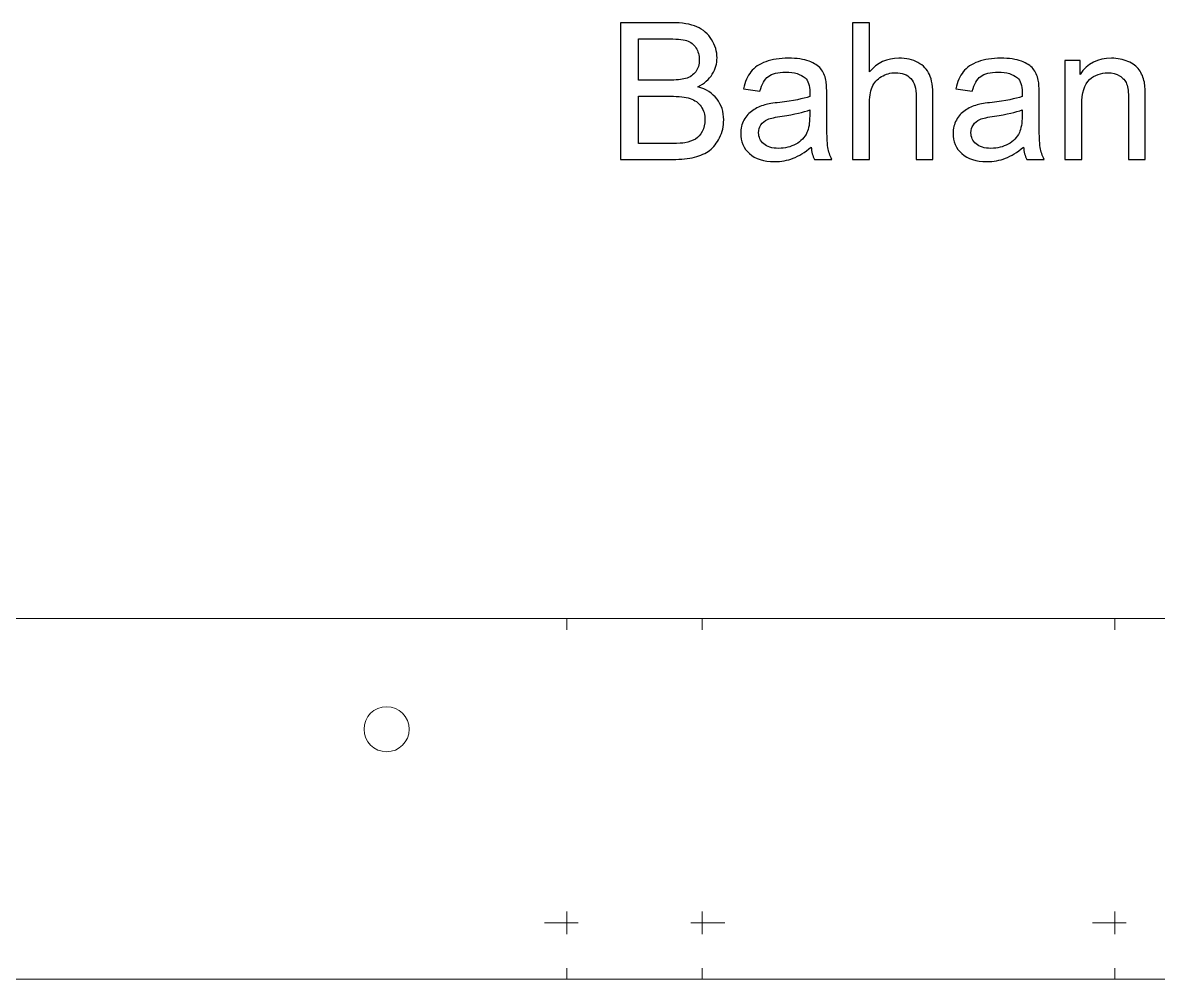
# Model space of a CAD drawing. Header units: millimetres. Extents: x -105 to 105, y -21 to 47.
# Drawn here: x -54.4 to -4.1, y 4.6 to 47.1 of the extents above; entities that cross this region are included whole.
import ezdxf

# ---------------------------------------------------------------- set-up
doc = ezdxf.new("R2010")
doc.units = ezdxf.units.MM
doc.header["$MEASUREMENT"] = 0
doc.layers.add('Layer 1', color=7, linetype='Continuous')

msp = doc.modelspace()

# ---------------------------------------------------------------- linework, layer by layer
at = {"layer": 'Layer 1', "color": 250}
for points, knots in [([(-27.9298, 41.002), (-27.9298, 41.002), (-27.9298, 47.0642), (-27.9298, 47.0642), (-27.9298, 47.0642), (-27.9298, 47.0642), (-25.6551, 47.0642), (-25.6551, 47.0642), (-25.6551, 47.0642), (-25.1923, 47.0642), (-24.8211, 47.0035), (-24.5403, 46.8807), (-24.5403, 46.8807), (-24.2609, 46.7579), (-24.0422, 46.5689), (-23.8842, 46.3134), (-23.8842, 46.3134), (-23.7247, 46.0594), (-23.6457, 45.7927), (-23.6457, 45.5133), (-23.6457, 45.5133), (-23.6457, 45.2551), (-23.7162, 45.011), (-23.8559, 44.7824), (-23.8559, 44.7824), (-23.9956, 44.5538), (-24.2073, 44.3689), (-24.4909, 44.2278), (-24.4909, 44.2278), (-24.124, 44.1206), (-23.8418, 43.9371), (-23.6457, 43.6775), (-23.6457, 43.6775), (-23.4481, 43.4192), (-23.3493, 43.113), (-23.3493, 42.7603), (-23.3493, 42.7603), (-23.3493, 42.4752), (-23.41, 42.2113), (-23.53, 41.9672), (-23.53, 41.9672), (-23.6499, 41.7231), (-23.7981, 41.5354), (-23.9745, 41.4028), (-23.9745, 41.4028), (-24.1509, 41.2715), (-24.3724, 41.1713), (-24.6377, 41.1036), (-24.6377, 41.1036), (-24.9044, 41.0359), (-25.2304, 41.002), (-25.617, 41.002), (-25.617, 41.002), (-25.617, 41.002), (-27.9298, 41.002), (-27.9298, 41.002)], [0, 0, 0, 0, 0.0666667, 0.0666667, 0.0666667, 0.0666667, 0.1333333, 0.1333333, 0.1333333, 0.1333333, 0.2, 0.2, 0.2, 0.2, 0.2666667, 0.2666667, 0.2666667, 0.2666667, 0.3333333, 0.3333333, 0.3333333, 0.3333333, 0.4, 0.4, 0.4, 0.4, 0.4666667, 0.4666667, 0.4666667, 0.4666667, 0.5333333, 0.5333333, 0.5333333, 0.5333333, 0.6, 0.6, 0.6, 0.6, 0.6666667, 0.6666667, 0.6666667, 0.6666667, 0.7333333, 0.7333333, 0.7333333, 0.7333333, 0.8, 0.8, 0.8, 0.8, 0.8666667, 0.8666667, 0.8666667, 0.8666667, 1, 1, 1, 1]), ([(-17.6329, 41.002), (-17.6329, 41.002), (-17.6329, 47.0642), (-17.6329, 47.0642), (-17.6329, 47.0642), (-17.6329, 47.0642), (-16.8878, 47.0642), (-16.8878, 47.0642), (-16.8878, 47.0642), (-16.8878, 47.0642), (-16.8878, 44.8826), (-16.8878, 44.8826), (-16.8878, 44.8826), (-16.5421, 45.2876), (-16.1061, 45.4894), (-15.5783, 45.4894), (-15.5783, 45.4894), (-15.2552, 45.4894), (-14.9744, 45.4259), (-14.7345, 45.2974), (-14.7345, 45.2974), (-14.496, 45.169), (-14.3252, 44.9926), (-14.2222, 44.7669), (-14.2222, 44.7669), (-14.1192, 44.5411), (-14.0684, 44.2123), (-14.0684, 43.7833), (-14.0684, 43.7833), (-14.0684, 43.7833), (-14.0684, 41.002), (-14.0684, 41.002), (-14.0684, 41.002), (-14.0684, 41.002), (-14.8135, 41.002), (-14.8135, 41.002), (-14.8135, 41.002), (-14.8135, 41.002), (-14.8135, 43.7805), (-14.8135, 43.7805), (-14.8135, 43.7805), (-14.8135, 44.1516), (-14.8939, 44.4225), (-15.0534, 44.5919), (-15.0534, 44.5919), (-15.2142, 44.7612), (-15.44, 44.8459), (-15.7335, 44.8459), (-15.7335, 44.8459), (-15.9523, 44.8459), (-16.1583, 44.7894), (-16.3516, 44.6751), (-16.3516, 44.6751), (-16.5449, 44.5608), (-16.6818, 44.4056), (-16.7651, 44.2095), (-16.7651, 44.2095), (-16.8469, 44.0147), (-16.8878, 43.7452), (-16.8878, 43.4009), (-16.8878, 43.4009), (-16.8878, 43.4009), (-16.8878, 41.002), (-16.8878, 41.002), (-16.8878, 41.002), (-16.8878, 41.002), (-17.6329, 41.002), (-17.6329, 41.002)], [0, 0, 0, 0, 0.0555556, 0.0555556, 0.0555556, 0.0555556, 0.1111111, 0.1111111, 0.1111111, 0.1111111, 0.1666667, 0.1666667, 0.1666667, 0.1666667, 0.2222222, 0.2222222, 0.2222222, 0.2222222, 0.2777778, 0.2777778, 0.2777778, 0.2777778, 0.3333333, 0.3333333, 0.3333333, 0.3333333, 0.3888889, 0.3888889, 0.3888889, 0.3888889, 0.4444444, 0.4444444, 0.4444444, 0.4444444, 0.5, 0.5, 0.5, 0.5, 0.5555556, 0.5555556, 0.5555556, 0.5555556, 0.6111111, 0.6111111, 0.6111111, 0.6111111, 0.6666667, 0.6666667, 0.6666667, 0.6666667, 0.7222222, 0.7222222, 0.7222222, 0.7222222, 0.7777778, 0.7777778, 0.7777778, 0.7777778, 0.8333333, 0.8333333, 0.8333333, 0.8333333, 0.8888889, 0.8888889, 0.8888889, 0.8888889, 1, 1, 1, 1]), ([(-27.1255, 44.5157), (-27.1255, 44.5157), (-25.8146, 44.5157), (-25.8146, 44.5157), (-25.8146, 44.5157), (-25.459, 44.5157), (-25.2036, 44.5397), (-25.0497, 44.5862), (-25.0497, 44.5862), (-24.8451, 44.6469), (-24.6913, 44.7485), (-24.5883, 44.8896), (-24.5883, 44.8896), (-24.4853, 45.0307), (-24.4331, 45.2071), (-24.4331, 45.4202), (-24.4331, 45.4202), (-24.4331, 45.622), (-24.4811, 45.7998), (-24.5784, 45.9522), (-24.5784, 45.9522), (-24.6744, 46.106), (-24.8127, 46.2118), (-24.9919, 46.2683), (-24.9919, 46.2683), (-25.1711, 46.3247), (-25.4787, 46.353), (-25.9133, 46.353), (-25.9133, 46.353), (-25.9133, 46.353), (-27.1255, 46.353), (-27.1255, 46.353), (-27.1255, 46.353), (-27.1255, 46.353), (-27.1255, 44.5157), (-27.1255, 44.5157)], [0, 0, 0, 0, 0.1, 0.1, 0.1, 0.1, 0.2, 0.2, 0.2, 0.2, 0.3, 0.3, 0.3, 0.3, 0.4, 0.4, 0.4, 0.4, 0.5, 0.5, 0.5, 0.5, 0.6, 0.6, 0.6, 0.6, 0.7, 0.7, 0.7, 0.7, 0.8, 0.8, 0.8, 0.8, 1, 1, 1, 1]), ([(-19.4716, 41.5523), (-19.7482, 41.3167), (-20.0149, 41.1516), (-20.2703, 41.0542), (-20.2703, 41.0542), (-20.5257, 40.9568), (-20.7994, 40.9089), (-21.093, 40.9089), (-21.093, 40.9089), (-21.5756, 40.9089), (-21.9467, 41.026), (-22.2063, 41.2616), (-22.2063, 41.2616), (-22.466, 41.4959), (-22.5958, 41.7965), (-22.5958, 42.1619), (-22.5958, 42.1619), (-22.5958, 42.3764), (-22.5464, 42.5726), (-22.449, 42.7504), (-22.449, 42.7504), (-22.3503, 42.9282), (-22.2219, 43.0693), (-22.0638, 43.1765), (-22.0638, 43.1765), (-21.9044, 43.2838), (-21.7266, 43.3656), (-21.5276, 43.4207), (-21.5276, 43.4207), (-21.3808, 43.4588), (-21.1593, 43.4954), (-20.8644, 43.5321), (-20.8644, 43.5321), (-20.2632, 43.6027), (-19.8187, 43.6888), (-19.5351, 43.7875), (-19.5351, 43.7875), (-19.5323, 43.8891), (-19.5309, 43.9541), (-19.5309, 43.9809), (-19.5309, 43.9809), (-19.5309, 44.2828), (-19.6014, 44.4959), (-19.7425, 44.6201), (-19.7425, 44.6201), (-19.933, 44.788), (-20.2167, 44.8713), (-20.592, 44.8713), (-20.592, 44.8713), (-20.9434, 44.8713), (-21.203, 44.8092), (-21.3695, 44.6864), (-21.3695, 44.6864), (-21.5375, 44.5637), (-21.6602, 44.3463), (-21.7407, 44.0331), (-21.7407, 44.0331), (-21.7407, 44.0331), (-22.4688, 44.1347), (-22.4688, 44.1347), (-22.4688, 44.1347), (-22.4025, 44.4465), (-22.2938, 44.6991), (-22.1414, 44.891), (-22.1414, 44.891), (-21.989, 45.0829), (-21.7689, 45.2297), (-21.481, 45.3341), (-21.481, 45.3341), (-21.1946, 45.4371), (-20.8601, 45.4894), (-20.4819, 45.4894), (-20.4819, 45.4894), (-20.1066, 45.4894), (-19.8004, 45.4456), (-19.5647, 45.3567), (-19.5647, 45.3567), (-19.3305, 45.2678), (-19.1569, 45.1577), (-19.0468, 45.0237), (-19.0468, 45.0237), (-18.9368, 44.8896), (-18.8592, 44.7203), (-18.814, 44.5157), (-18.814, 44.5157), (-18.79, 44.3887), (-18.7773, 44.1601), (-18.7773, 43.8313), (-18.7773, 43.8313), (-18.7773, 43.8313), (-18.7773, 42.8435), (-18.7773, 42.8435), (-18.7773, 42.8435), (-18.7773, 42.1535), (-18.7618, 41.7174), (-18.7308, 41.5326), (-18.7308, 41.5326), (-18.7011, 41.3477), (-18.639, 41.1713), (-18.5487, 41.002), (-18.5487, 41.002), (-18.5487, 41.002), (-19.3277, 41.002), (-19.3277, 41.002), (-19.3277, 41.002), (-19.4024, 41.1586), (-19.4504, 41.3421), (-19.4716, 41.5523)], [0, 0, 0, 0, 0.0357143, 0.0357143, 0.0357143, 0.0357143, 0.0714286, 0.0714286, 0.0714286, 0.0714286, 0.1071429, 0.1071429, 0.1071429, 0.1071429, 0.1428571, 0.1428571, 0.1428571, 0.1428571, 0.1785714, 0.1785714, 0.1785714, 0.1785714, 0.2142857, 0.2142857, 0.2142857, 0.2142857, 0.25, 0.25, 0.25, 0.25, 0.2857143, 0.2857143, 0.2857143, 0.2857143, 0.3214286, 0.3214286, 0.3214286, 0.3214286, 0.3571429, 0.3571429, 0.3571429, 0.3571429, 0.3928571, 0.3928571, 0.3928571, 0.3928571, 0.4285714, 0.4285714, 0.4285714, 0.4285714, 0.4642857, 0.4642857, 0.4642857, 0.4642857, 0.5, 0.5, 0.5, 0.5, 0.5357143, 0.5357143, 0.5357143, 0.5357143, 0.5714286, 0.5714286, 0.5714286, 0.5714286, 0.6071429, 0.6071429, 0.6071429, 0.6071429, 0.6428571, 0.6428571, 0.6428571, 0.6428571, 0.6785714, 0.6785714, 0.6785714, 0.6785714, 0.7142857, 0.7142857, 0.7142857, 0.7142857, 0.75, 0.75, 0.75, 0.75, 0.7857143, 0.7857143, 0.7857143, 0.7857143, 0.8214286, 0.8214286, 0.8214286, 0.8214286, 0.8571429, 0.8571429, 0.8571429, 0.8571429, 0.8928571, 0.8928571, 0.8928571, 0.8928571, 0.9285714, 0.9285714, 0.9285714, 0.9285714, 1, 1, 1, 1]), ([(-10.0538, 41.5523), (-10.3304, 41.3167), (-10.5971, 41.1516), (-10.8525, 41.0542), (-10.8525, 41.0542), (-11.1079, 40.9568), (-11.3816, 40.9089), (-11.6752, 40.9089), (-11.6752, 40.9089), (-12.1578, 40.9089), (-12.5289, 41.026), (-12.7885, 41.2616), (-12.7885, 41.2616), (-13.0482, 41.4959), (-13.178, 41.7965), (-13.178, 42.1619), (-13.178, 42.1619), (-13.178, 42.3764), (-13.1286, 42.5726), (-13.0312, 42.7504), (-13.0312, 42.7504), (-12.9325, 42.9282), (-12.8041, 43.0693), (-12.646, 43.1765), (-12.646, 43.1765), (-12.4866, 43.2838), (-12.3088, 43.3656), (-12.1098, 43.4207), (-12.1098, 43.4207), (-11.963, 43.4588), (-11.7415, 43.4954), (-11.4466, 43.5321), (-11.4466, 43.5321), (-10.8454, 43.6027), (-10.4009, 43.6888), (-10.1173, 43.7875), (-10.1173, 43.7875), (-10.1145, 43.8891), (-10.1131, 43.9541), (-10.1131, 43.9809), (-10.1131, 43.9809), (-10.1131, 44.2828), (-10.1836, 44.4959), (-10.3247, 44.6201), (-10.3247, 44.6201), (-10.5152, 44.788), (-10.7989, 44.8713), (-11.1742, 44.8713), (-11.1742, 44.8713), (-11.5256, 44.8713), (-11.7852, 44.8092), (-11.9517, 44.6864), (-11.9517, 44.6864), (-12.1197, 44.5637), (-12.2424, 44.3463), (-12.3229, 44.0331), (-12.3229, 44.0331), (-12.3229, 44.0331), (-13.051, 44.1347), (-13.051, 44.1347), (-13.051, 44.1347), (-12.9847, 44.4465), (-12.876, 44.6991), (-12.7236, 44.891), (-12.7236, 44.891), (-12.5712, 45.0829), (-12.3511, 45.2297), (-12.0632, 45.3341), (-12.0632, 45.3341), (-11.7768, 45.4371), (-11.4423, 45.4894), (-11.0641, 45.4894), (-11.0641, 45.4894), (-10.6888, 45.4894), (-10.3826, 45.4456), (-10.1469, 45.3567), (-10.1469, 45.3567), (-9.9127, 45.2678), (-9.7391, 45.1577), (-9.629, 45.0237), (-9.629, 45.0237), (-9.519, 44.8896), (-9.4414, 44.7203), (-9.3962, 44.5157), (-9.3962, 44.5157), (-9.3722, 44.3887), (-9.3595, 44.1601), (-9.3595, 43.8313), (-9.3595, 43.8313), (-9.3595, 43.8313), (-9.3595, 42.8435), (-9.3595, 42.8435), (-9.3595, 42.8435), (-9.3595, 42.1535), (-9.344, 41.7174), (-9.313, 41.5326), (-9.313, 41.5326), (-9.2833, 41.3477), (-9.2212, 41.1713), (-9.1309, 41.002), (-9.1309, 41.002), (-9.1309, 41.002), (-9.9099, 41.002), (-9.9099, 41.002), (-9.9099, 41.002), (-9.9846, 41.1586), (-10.0326, 41.3421), (-10.0538, 41.5523)], [0, 0, 0, 0, 0.0357143, 0.0357143, 0.0357143, 0.0357143, 0.0714286, 0.0714286, 0.0714286, 0.0714286, 0.1071429, 0.1071429, 0.1071429, 0.1071429, 0.1428571, 0.1428571, 0.1428571, 0.1428571, 0.1785714, 0.1785714, 0.1785714, 0.1785714, 0.2142857, 0.2142857, 0.2142857, 0.2142857, 0.25, 0.25, 0.25, 0.25, 0.2857143, 0.2857143, 0.2857143, 0.2857143, 0.3214286, 0.3214286, 0.3214286, 0.3214286, 0.3571429, 0.3571429, 0.3571429, 0.3571429, 0.3928571, 0.3928571, 0.3928571, 0.3928571, 0.4285714, 0.4285714, 0.4285714, 0.4285714, 0.4642857, 0.4642857, 0.4642857, 0.4642857, 0.5, 0.5, 0.5, 0.5, 0.5357143, 0.5357143, 0.5357143, 0.5357143, 0.5714286, 0.5714286, 0.5714286, 0.5714286, 0.6071429, 0.6071429, 0.6071429, 0.6071429, 0.6428571, 0.6428571, 0.6428571, 0.6428571, 0.6785714, 0.6785714, 0.6785714, 0.6785714, 0.7142857, 0.7142857, 0.7142857, 0.7142857, 0.75, 0.75, 0.75, 0.75, 0.7857143, 0.7857143, 0.7857143, 0.7857143, 0.8214286, 0.8214286, 0.8214286, 0.8214286, 0.8571429, 0.8571429, 0.8571429, 0.8571429, 0.8928571, 0.8928571, 0.8928571, 0.8928571, 0.9285714, 0.9285714, 0.9285714, 0.9285714, 1, 1, 1, 1]), ([(-8.2151, 41.002), (-8.2151, 41.002), (-8.2151, 45.3962), (-8.2151, 45.3962), (-8.2151, 45.3962), (-8.2151, 45.3962), (-7.5462, 45.3962), (-7.5462, 45.3962), (-7.5462, 45.3962), (-7.5462, 45.3962), (-7.5462, 44.7725), (-7.5462, 44.7725), (-7.5462, 44.7725), (-7.2245, 45.2509), (-6.7588, 45.4894), (-6.1506, 45.4894), (-6.1506, 45.4894), (-5.8853, 45.4894), (-5.6426, 45.4414), (-5.4211, 45.3468), (-5.4211, 45.3468), (-5.1995, 45.2523), (-5.033, 45.1267), (-4.923, 44.9729), (-4.923, 44.9729), (-4.8129, 44.8191), (-4.7353, 44.6356), (-4.6915, 44.424), (-4.6915, 44.424), (-4.6647, 44.2857), (-4.6506, 44.0444), (-4.6506, 43.7001), (-4.6506, 43.7001), (-4.6506, 43.7001), (-4.6506, 41.002), (-4.6506, 41.002), (-4.6506, 41.002), (-4.6506, 41.002), (-5.3957, 41.002), (-5.3957, 41.002), (-5.3957, 41.002), (-5.3957, 41.002), (-5.3957, 43.6718), (-5.3957, 43.6718), (-5.3957, 43.6718), (-5.3957, 43.9752), (-5.4239, 44.2024), (-5.4818, 44.352), (-5.4818, 44.352), (-5.5396, 44.5016), (-5.6426, 44.6215), (-5.7894, 44.7118), (-5.7894, 44.7118), (-5.9361, 44.8007), (-6.1097, 44.8459), (-6.3073, 44.8459), (-6.3073, 44.8459), (-6.6234, 44.8459), (-6.8957, 44.7457), (-7.1257, 44.5439), (-7.1257, 44.5439), (-7.3557, 44.3435), (-7.47, 43.9611), (-7.47, 43.3995), (-7.47, 43.3995), (-7.47, 43.3995), (-7.47, 41.002), (-7.47, 41.002), (-7.47, 41.002), (-7.47, 41.002), (-8.2151, 41.002), (-8.2151, 41.002)], [0, 0, 0, 0, 0.0526316, 0.0526316, 0.0526316, 0.0526316, 0.1052632, 0.1052632, 0.1052632, 0.1052632, 0.1578947, 0.1578947, 0.1578947, 0.1578947, 0.2105263, 0.2105263, 0.2105263, 0.2105263, 0.2631579, 0.2631579, 0.2631579, 0.2631579, 0.3157895, 0.3157895, 0.3157895, 0.3157895, 0.3684211, 0.3684211, 0.3684211, 0.3684211, 0.4210526, 0.4210526, 0.4210526, 0.4210526, 0.4736842, 0.4736842, 0.4736842, 0.4736842, 0.5263158, 0.5263158, 0.5263158, 0.5263158, 0.5789474, 0.5789474, 0.5789474, 0.5789474, 0.6315789, 0.6315789, 0.6315789, 0.6315789, 0.6842105, 0.6842105, 0.6842105, 0.6842105, 0.7368421, 0.7368421, 0.7368421, 0.7368421, 0.7894737, 0.7894737, 0.7894737, 0.7894737, 0.8421053, 0.8421053, 0.8421053, 0.8421053, 0.8947368, 0.8947368, 0.8947368, 0.8947368, 1, 1, 1, 1]), ([(-27.1255, 41.7132), (-27.1255, 41.7132), (-25.6156, 41.7132), (-25.6156, 41.7132), (-25.6156, 41.7132), (-25.356, 41.7132), (-25.1739, 41.7231), (-25.0681, 41.7428), (-25.0681, 41.7428), (-24.8846, 41.7753), (-24.7294, 41.8303), (-24.6052, 41.9079), (-24.6052, 41.9079), (-24.4811, 41.9855), (-24.3795, 42.0984), (-24.299, 42.2466), (-24.299, 42.2466), (-24.2186, 42.3948), (-24.1791, 42.5655), (-24.1791, 42.7588), (-24.1791, 42.7588), (-24.1791, 42.986), (-24.2369, 43.1822), (-24.3541, 43.3501), (-24.3541, 43.3501), (-24.4698, 43.518), (-24.6306, 43.6351), (-24.8367, 43.7029), (-24.8367, 43.7029), (-25.0413, 43.7706), (-25.3376, 43.8045), (-25.7228, 43.8045), (-25.7228, 43.8045), (-25.7228, 43.8045), (-27.1255, 43.8045), (-27.1255, 43.8045), (-27.1255, 43.8045), (-27.1255, 43.8045), (-27.1255, 41.7132), (-27.1255, 41.7132)], [0, 0, 0, 0, 0.0909091, 0.0909091, 0.0909091, 0.0909091, 0.1818182, 0.1818182, 0.1818182, 0.1818182, 0.2727273, 0.2727273, 0.2727273, 0.2727273, 0.3636364, 0.3636364, 0.3636364, 0.3636364, 0.4545455, 0.4545455, 0.4545455, 0.4545455, 0.5454545, 0.5454545, 0.5454545, 0.5454545, 0.6363636, 0.6363636, 0.6363636, 0.6363636, 0.7272727, 0.7272727, 0.7272727, 0.7272727, 0.8181818, 0.8181818, 0.8181818, 0.8181818, 1, 1, 1, 1]), ([(-19.5309, 43.2033), (-19.8018, 43.0933), (-20.2082, 43.0001), (-20.7501, 42.9239), (-20.7501, 42.9239), (-21.0577, 42.8802), (-21.275, 42.8308), (-21.402, 42.7758), (-21.402, 42.7758), (-21.529, 42.7207), (-21.6264, 42.6403), (-21.6955, 42.5359), (-21.6955, 42.5359), (-21.7647, 42.4301), (-21.7999, 42.3129), (-21.7999, 42.1831), (-21.7999, 42.1831), (-21.7999, 41.987), (-21.7251, 41.8219), (-21.5742, 41.6906), (-21.5742, 41.6906), (-21.4232, 41.5594), (-21.203, 41.4931), (-20.9137, 41.4931), (-20.9137, 41.4931), (-20.6273, 41.4931), (-20.3719, 41.5552), (-20.1475, 41.6807), (-20.1475, 41.6807), (-19.9246, 41.8049), (-19.7595, 41.9757), (-19.655, 42.1916), (-19.655, 42.1916), (-19.5746, 42.3595), (-19.5351, 42.6064), (-19.5351, 42.9324), (-19.5351, 42.9324), (-19.5351, 42.9324), (-19.5309, 43.2033), (-19.5309, 43.2033)], [0, 0, 0, 0, 0.0909091, 0.0909091, 0.0909091, 0.0909091, 0.1818182, 0.1818182, 0.1818182, 0.1818182, 0.2727273, 0.2727273, 0.2727273, 0.2727273, 0.3636364, 0.3636364, 0.3636364, 0.3636364, 0.4545455, 0.4545455, 0.4545455, 0.4545455, 0.5454545, 0.5454545, 0.5454545, 0.5454545, 0.6363636, 0.6363636, 0.6363636, 0.6363636, 0.7272727, 0.7272727, 0.7272727, 0.7272727, 0.8181818, 0.8181818, 0.8181818, 0.8181818, 1, 1, 1, 1]), ([(-10.1131, 43.2033), (-10.384, 43.0933), (-10.7904, 43.0001), (-11.3323, 42.9239), (-11.3323, 42.9239), (-11.6399, 42.8802), (-11.8572, 42.8308), (-11.9842, 42.7758), (-11.9842, 42.7758), (-12.1112, 42.7207), (-12.2086, 42.6403), (-12.2777, 42.5359), (-12.2777, 42.5359), (-12.3469, 42.4301), (-12.3821, 42.3129), (-12.3821, 42.1831), (-12.3821, 42.1831), (-12.3821, 41.987), (-12.3073, 41.8219), (-12.1564, 41.6906), (-12.1564, 41.6906), (-12.0054, 41.5594), (-11.7852, 41.4931), (-11.4959, 41.4931), (-11.4959, 41.4931), (-11.2095, 41.4931), (-10.9541, 41.5552), (-10.7297, 41.6807), (-10.7297, 41.6807), (-10.5068, 41.8049), (-10.3417, 41.9757), (-10.2372, 42.1916), (-10.2372, 42.1916), (-10.1568, 42.3595), (-10.1173, 42.6064), (-10.1173, 42.9324), (-10.1173, 42.9324), (-10.1173, 42.9324), (-10.1131, 43.2033), (-10.1131, 43.2033)], [0, 0, 0, 0, 0.0909091, 0.0909091, 0.0909091, 0.0909091, 0.1818182, 0.1818182, 0.1818182, 0.1818182, 0.2727273, 0.2727273, 0.2727273, 0.2727273, 0.3636364, 0.3636364, 0.3636364, 0.3636364, 0.4545455, 0.4545455, 0.4545455, 0.4545455, 0.5454545, 0.5454545, 0.5454545, 0.5454545, 0.6363636, 0.6363636, 0.6363636, 0.6363636, 0.7272727, 0.7272727, 0.7272727, 0.7272727, 0.8181818, 0.8181818, 0.8181818, 0.8181818, 1, 1, 1, 1])]:
    msp.add_open_spline(points, degree=3, knots=knots, dxfattribs=at)
at = {"layer": 'Layer 1', "color": 250, "lineweight": 18}
for points, knots in [([(-103.8, 7.15), (-103.8, 7.15), (-104.8, 7.15), (-104.8, 7.15), (-104.8, 7.15), (-104.8, 7.15), (-104.8, 20.65), (-104.8, 20.65), (-104.8, 20.65), (-104.8, 20.65), (-30.2999, 20.65), (-30.2999, 20.65), (-30.2999, 20.65), (-30.2999, 20.65), (-30.2999, 20.15), (-30.2999, 20.15)], [0, 0, 0, 0, 0.2, 0.2, 0.2, 0.2, 0.4, 0.4, 0.4, 0.4, 0.6, 0.6, 0.6, 0.6, 1, 1, 1, 1]), ([(-30.2999, 20.15), (-30.2999, 20.15), (-30.2999, 20.65), (-30.2999, 20.65), (-30.2999, 20.65), (-30.2999, 20.65), (-24.2999, 20.65), (-24.2999, 20.65), (-24.2999, 20.65), (-24.2999, 20.65), (-24.2999, 20.15), (-24.2999, 20.15)], [0, 0, 0, 0, 0.25, 0.25, 0.25, 0.25, 0.5, 0.5, 0.5, 0.5, 1, 1, 1, 1]), ([(-24.2999, 20.15), (-24.2999, 20.15), (-24.2999, 20.65), (-24.2999, 20.65), (-24.2999, 20.65), (-24.2999, 20.65), (-5.9999, 20.65), (-5.9999, 20.65), (-5.9999, 20.65), (-5.9999, 20.65), (-5.9999, 20.15), (-5.9999, 20.15)], [0, 0, 0, 0, 0.25, 0.25, 0.25, 0.25, 0.5, 0.5, 0.5, 0.5, 1, 1, 1, 1]), ([(0.0001, 20.15), (0.0001, 20.15), (0.0001, 20.65), (0.0001, 20.65), (0.0001, 20.65), (0.0001, 20.65), (-5.9999, 20.65), (-5.9999, 20.65), (-5.9999, 20.65), (-5.9999, 20.65), (-5.9999, 20.15), (-5.9999, 20.15)], [0, 0, 0, 0, 0.25, 0.25, 0.25, 0.25, 0.5, 0.5, 0.5, 0.5, 1, 1, 1, 1]), ([(-38.3001, 16.737), (-38.8524, 16.737), (-39.3001, 16.2893), (-39.3001, 15.737), (-39.3001, 15.737), (-39.3002, 15.1847), (-38.8524, 14.737), (-38.3002, 14.737), (-38.3002, 14.737), (-37.7479, 14.737), (-37.3002, 15.1847), (-37.3002, 15.737), (-37.3002, 15.737), (-37.3001, 16.2893), (-37.7479, 16.737), (-38.3001, 16.737)], [0, 0, 0, 0, 0.2, 0.2, 0.2, 0.2, 0.4, 0.4, 0.4, 0.4, 0.6, 0.6, 0.6, 0.6, 1, 1, 1, 1]), ([(-38.3001, 16.737), (-38.8524, 16.737), (-39.3001, 16.2893), (-39.3001, 15.737), (-39.3001, 15.737), (-39.3002, 15.1847), (-38.8524, 14.737), (-38.3002, 14.737), (-38.3002, 14.737), (-37.7479, 14.737), (-37.3002, 15.1847), (-37.3002, 15.737), (-37.3002, 15.737), (-37.3001, 16.2893), (-37.7479, 16.737), (-38.3001, 16.737)], [0, 0, 0, 0, 0.2, 0.2, 0.2, 0.2, 0.4, 0.4, 0.4, 0.4, 0.6, 0.6, 0.6, 0.6, 1, 1, 1, 1]), ([(-38.3001, 16.737), (-38.8524, 16.737), (-39.3001, 16.2893), (-39.3001, 15.737), (-39.3001, 15.737), (-39.3002, 15.1847), (-38.8524, 14.737), (-38.3002, 14.737), (-38.3002, 14.737), (-37.7479, 14.737), (-37.3002, 15.1847), (-37.3002, 15.737), (-37.3002, 15.737), (-37.3001, 16.2893), (-37.7479, 16.737), (-38.3001, 16.737)], [0, 0, 0, 0, 0.2, 0.2, 0.2, 0.2, 0.4, 0.4, 0.4, 0.4, 0.6, 0.6, 0.6, 0.6, 1, 1, 1, 1]), ([(-38.3001, 16.737), (-38.8524, 16.737), (-39.3001, 16.2893), (-39.3001, 15.737), (-39.3001, 15.737), (-39.3002, 15.1847), (-38.8524, 14.737), (-38.3002, 14.737), (-38.3002, 14.737), (-37.7479, 14.737), (-37.3002, 15.1847), (-37.3002, 15.737), (-37.3002, 15.737), (-37.3001, 16.2893), (-37.7479, 16.737), (-38.3001, 16.737)], [0, 0, 0, 0, 0.2, 0.2, 0.2, 0.2, 0.4, 0.4, 0.4, 0.4, 0.6, 0.6, 0.6, 0.6, 1, 1, 1, 1]), ([(-38.3001, 16.737), (-38.8524, 16.737), (-39.3001, 16.2893), (-39.3001, 15.737), (-39.3001, 15.737), (-39.3002, 15.1847), (-38.8524, 14.737), (-38.3002, 14.737), (-38.3002, 14.737), (-37.7479, 14.737), (-37.3002, 15.1847), (-37.3002, 15.737), (-37.3002, 15.737), (-37.3001, 16.2893), (-37.7479, 16.737), (-38.3001, 16.737)], [0, 0, 0, 0, 0.2, 0.2, 0.2, 0.2, 0.4, 0.4, 0.4, 0.4, 0.6, 0.6, 0.6, 0.6, 1, 1, 1, 1]), ([(-38.3001, 16.737), (-38.8524, 16.737), (-39.3001, 16.2893), (-39.3001, 15.737), (-39.3001, 15.737), (-39.3002, 15.1847), (-38.8524, 14.737), (-38.3002, 14.737), (-38.3002, 14.737), (-37.7479, 14.737), (-37.3002, 15.1847), (-37.3002, 15.737), (-37.3002, 15.737), (-37.3001, 16.2893), (-37.7479, 16.737), (-38.3001, 16.737)], [0, 0, 0, 0, 0.2, 0.2, 0.2, 0.2, 0.4, 0.4, 0.4, 0.4, 0.6, 0.6, 0.6, 0.6, 1, 1, 1, 1]), ([(-38.3001, 16.737), (-38.8524, 16.737), (-39.3001, 16.2893), (-39.3001, 15.737), (-39.3001, 15.737), (-39.3002, 15.1847), (-38.8524, 14.737), (-38.3002, 14.737), (-38.3002, 14.737), (-37.7479, 14.737), (-37.3002, 15.1847), (-37.3002, 15.737), (-37.3002, 15.737), (-37.3001, 16.2893), (-37.7479, 16.737), (-38.3001, 16.737)], [0, 0, 0, 0, 0.2, 0.2, 0.2, 0.2, 0.4, 0.4, 0.4, 0.4, 0.6, 0.6, 0.6, 0.6, 1, 1, 1, 1]), ([(-38.3001, 16.737), (-38.8524, 16.737), (-39.3001, 16.2893), (-39.3001, 15.737), (-39.3001, 15.737), (-39.3002, 15.1847), (-38.8524, 14.737), (-38.3002, 14.737), (-38.3002, 14.737), (-37.7479, 14.737), (-37.3002, 15.1847), (-37.3002, 15.737), (-37.3002, 15.737), (-37.3001, 16.2893), (-37.7479, 16.737), (-38.3001, 16.737)], [0, 0, 0, 0, 0.2, 0.2, 0.2, 0.2, 0.4, 0.4, 0.4, 0.4, 0.6, 0.6, 0.6, 0.6, 1, 1, 1, 1]), ([(-38.3001, 16.737), (-38.8524, 16.737), (-39.3001, 16.2893), (-39.3001, 15.737), (-39.3001, 15.737), (-39.3002, 15.1847), (-38.8524, 14.737), (-38.3002, 14.737), (-38.3002, 14.737), (-37.7479, 14.737), (-37.3002, 15.1847), (-37.3002, 15.737), (-37.3002, 15.737), (-37.3001, 16.2893), (-37.7479, 16.737), (-38.3001, 16.737)], [0, 0, 0, 0, 0.2, 0.2, 0.2, 0.2, 0.4, 0.4, 0.4, 0.4, 0.6, 0.6, 0.6, 0.6, 1, 1, 1, 1]), ([(-38.3001, 16.737), (-38.8524, 16.737), (-39.3001, 16.2893), (-39.3001, 15.737), (-39.3001, 15.737), (-39.3002, 15.1847), (-38.8524, 14.737), (-38.3002, 14.737), (-38.3002, 14.737), (-37.7479, 14.737), (-37.3002, 15.1847), (-37.3002, 15.737), (-37.3002, 15.737), (-37.3001, 16.2893), (-37.7479, 16.737), (-38.3001, 16.737)], [0, 0, 0, 0, 0.2, 0.2, 0.2, 0.2, 0.4, 0.4, 0.4, 0.4, 0.6, 0.6, 0.6, 0.6, 1, 1, 1, 1]), ([(-38.3001, 16.737), (-38.8524, 16.737), (-39.3001, 16.2893), (-39.3001, 15.737), (-39.3001, 15.737), (-39.3002, 15.1847), (-38.8524, 14.737), (-38.3002, 14.737), (-38.3002, 14.737), (-37.7479, 14.737), (-37.3002, 15.1847), (-37.3002, 15.737), (-37.3002, 15.737), (-37.3001, 16.2893), (-37.7479, 16.737), (-38.3001, 16.737)], [0, 0, 0, 0, 0.2, 0.2, 0.2, 0.2, 0.4, 0.4, 0.4, 0.4, 0.6, 0.6, 0.6, 0.6, 1, 1, 1, 1]), ([(-38.3001, 16.737), (-38.8524, 16.737), (-39.3001, 16.2893), (-39.3001, 15.737), (-39.3001, 15.737), (-39.3002, 15.1847), (-38.8524, 14.737), (-38.3002, 14.737), (-38.3002, 14.737), (-37.7479, 14.737), (-37.3002, 15.1847), (-37.3002, 15.737), (-37.3002, 15.737), (-37.3001, 16.2893), (-37.7479, 16.737), (-38.3001, 16.737)], [0, 0, 0, 0, 0.2, 0.2, 0.2, 0.2, 0.4, 0.4, 0.4, 0.4, 0.6, 0.6, 0.6, 0.6, 1, 1, 1, 1]), ([(-38.3001, 16.737), (-38.8524, 16.737), (-39.3001, 16.2893), (-39.3001, 15.737), (-39.3001, 15.737), (-39.3002, 15.1847), (-38.8524, 14.737), (-38.3002, 14.737), (-38.3002, 14.737), (-37.7479, 14.737), (-37.3002, 15.1847), (-37.3002, 15.737), (-37.3002, 15.737), (-37.3001, 16.2893), (-37.7479, 16.737), (-38.3001, 16.737)], [0, 0, 0, 0, 0.2, 0.2, 0.2, 0.2, 0.4, 0.4, 0.4, 0.4, 0.6, 0.6, 0.6, 0.6, 1, 1, 1, 1]), ([(-38.3001, 16.737), (-38.8524, 16.737), (-39.3001, 16.2893), (-39.3001, 15.737), (-39.3001, 15.737), (-39.3002, 15.1847), (-38.8524, 14.737), (-38.3002, 14.737), (-38.3002, 14.737), (-37.7479, 14.737), (-37.3002, 15.1847), (-37.3002, 15.737), (-37.3002, 15.737), (-37.3001, 16.2893), (-37.7479, 16.737), (-38.3001, 16.737)], [0, 0, 0, 0, 0.2, 0.2, 0.2, 0.2, 0.4, 0.4, 0.4, 0.4, 0.6, 0.6, 0.6, 0.6, 1, 1, 1, 1]), ([(-38.3001, 16.737), (-38.8524, 16.737), (-39.3001, 16.2893), (-39.3001, 15.737), (-39.3001, 15.737), (-39.3002, 15.1847), (-38.8524, 14.737), (-38.3002, 14.737), (-38.3002, 14.737), (-37.7479, 14.737), (-37.3002, 15.1847), (-37.3002, 15.737), (-37.3002, 15.737), (-37.3001, 16.2893), (-37.7479, 16.737), (-38.3001, 16.737)], [0, 0, 0, 0, 0.2, 0.2, 0.2, 0.2, 0.4, 0.4, 0.4, 0.4, 0.6, 0.6, 0.6, 0.6, 1, 1, 1, 1]), ([(-38.3001, 16.737), (-38.8524, 16.737), (-39.3001, 16.2893), (-39.3001, 15.737), (-39.3001, 15.737), (-39.3002, 15.1847), (-38.8524, 14.737), (-38.3002, 14.737), (-38.3002, 14.737), (-37.7479, 14.737), (-37.3002, 15.1847), (-37.3002, 15.737), (-37.3002, 15.737), (-37.3001, 16.2893), (-37.7479, 16.737), (-38.3001, 16.737)], [0, 0, 0, 0, 0.2, 0.2, 0.2, 0.2, 0.4, 0.4, 0.4, 0.4, 0.6, 0.6, 0.6, 0.6, 1, 1, 1, 1]), ([(-38.3001, 16.737), (-38.8524, 16.737), (-39.3001, 16.2893), (-39.3001, 15.737), (-39.3001, 15.737), (-39.3002, 15.1847), (-38.8524, 14.737), (-38.3002, 14.737), (-38.3002, 14.737), (-37.7479, 14.737), (-37.3002, 15.1847), (-37.3002, 15.737), (-37.3002, 15.737), (-37.3001, 16.2893), (-37.7479, 16.737), (-38.3001, 16.737)], [0, 0, 0, 0, 0.2, 0.2, 0.2, 0.2, 0.4, 0.4, 0.4, 0.4, 0.6, 0.6, 0.6, 0.6, 1, 1, 1, 1]), ([(-38.3001, 16.737), (-38.8524, 16.737), (-39.3001, 16.2893), (-39.3001, 15.737), (-39.3001, 15.737), (-39.3002, 15.1847), (-38.8524, 14.737), (-38.3002, 14.737), (-38.3002, 14.737), (-37.7479, 14.737), (-37.3002, 15.1847), (-37.3002, 15.737), (-37.3002, 15.737), (-37.3001, 16.2893), (-37.7479, 16.737), (-38.3001, 16.737)], [0, 0, 0, 0, 0.2, 0.2, 0.2, 0.2, 0.4, 0.4, 0.4, 0.4, 0.6, 0.6, 0.6, 0.6, 1, 1, 1, 1]), ([(-38.3001, 16.737), (-38.8524, 16.737), (-39.3001, 16.2893), (-39.3001, 15.737), (-39.3001, 15.737), (-39.3002, 15.1847), (-38.8524, 14.737), (-38.3002, 14.737), (-38.3002, 14.737), (-37.7479, 14.737), (-37.3002, 15.1847), (-37.3002, 15.737), (-37.3002, 15.737), (-37.3001, 16.2893), (-37.7479, 16.737), (-38.3001, 16.737)], [0, 0, 0, 0, 0.2, 0.2, 0.2, 0.2, 0.4, 0.4, 0.4, 0.4, 0.6, 0.6, 0.6, 0.6, 1, 1, 1, 1]), ([(-38.3001, 16.737), (-38.8524, 16.737), (-39.3001, 16.2893), (-39.3001, 15.737), (-39.3001, 15.737), (-39.3002, 15.1847), (-38.8524, 14.737), (-38.3002, 14.737), (-38.3002, 14.737), (-37.7479, 14.737), (-37.3002, 15.1847), (-37.3002, 15.737), (-37.3002, 15.737), (-37.3001, 16.2893), (-37.7479, 16.737), (-38.3001, 16.737)], [0, 0, 0, 0, 0.2, 0.2, 0.2, 0.2, 0.4, 0.4, 0.4, 0.4, 0.6, 0.6, 0.6, 0.6, 1, 1, 1, 1]), ([(-38.3001, 16.737), (-38.8524, 16.737), (-39.3001, 16.2893), (-39.3001, 15.737), (-39.3001, 15.737), (-39.3002, 15.1847), (-38.8524, 14.737), (-38.3002, 14.737), (-38.3002, 14.737), (-37.7479, 14.737), (-37.3002, 15.1847), (-37.3002, 15.737), (-37.3002, 15.737), (-37.3001, 16.2893), (-37.7479, 16.737), (-38.3001, 16.737)], [0, 0, 0, 0, 0.2, 0.2, 0.2, 0.2, 0.4, 0.4, 0.4, 0.4, 0.6, 0.6, 0.6, 0.6, 1, 1, 1, 1]), ([(-30.2999, 7.65), (-30.2999, 7.65), (-30.2999, 7.15), (-30.2999, 7.15), (-30.2999, 7.15), (-30.2999, 7.15), (-31.2999, 7.15), (-31.2999, 7.15)], [0, 0, 0, 0, 0.3333333, 0.3333333, 0.3333333, 0.3333333, 1, 1, 1, 1]), ([(-29.7999, 7.15), (-29.7999, 7.15), (-30.2999, 7.15), (-30.2999, 7.15), (-30.2999, 7.15), (-30.2999, 7.15), (-30.2999, 7.65), (-30.2999, 7.65)], [0, 0, 0, 0, 0.3333333, 0.3333333, 0.3333333, 0.3333333, 1, 1, 1, 1]), ([(-24.2999, 7.65), (-24.2999, 7.65), (-24.2999, 7.15), (-24.2999, 7.15), (-24.2999, 7.15), (-24.2999, 7.15), (-24.7999, 7.15), (-24.7999, 7.15)], [0, 0, 0, 0, 0.3333333, 0.3333333, 0.3333333, 0.3333333, 1, 1, 1, 1]), ([(-5.9999, 7.65), (-5.9999, 7.65), (-5.9999, 7.15), (-5.9999, 7.15), (-5.9999, 7.15), (-5.9999, 7.15), (-5.4999, 7.15), (-5.4999, 7.15)], [0, 0, 0, 0, 0.3333333, 0.3333333, 0.3333333, 0.3333333, 1, 1, 1, 1]), ([(-103.8, 7.15), (-103.8, 7.15), (-104.8001, 7.15), (-104.8001, 7.15), (-104.8001, 7.15), (-104.8001, 7.15), (-104.8001, 4.65), (-104.8001, 4.65), (-104.8001, 4.65), (-104.8001, 4.65), (-30.2999, 4.65), (-30.2999, 4.65), (-30.2999, 4.65), (-30.2999, 4.65), (-30.2999, 5.15), (-30.2999, 5.15)], [0, 0, 0, 0, 0.2, 0.2, 0.2, 0.2, 0.4, 0.4, 0.4, 0.4, 0.6, 0.6, 0.6, 0.6, 1, 1, 1, 1]), ([(-30.2999, 6.65), (-30.2999, 6.65), (-30.2999, 7.15), (-30.2999, 7.15), (-30.2999, 7.15), (-30.2999, 7.15), (-31.2999, 7.15), (-31.2999, 7.15)], [0, 0, 0, 0, 0.3333333, 0.3333333, 0.3333333, 0.3333333, 1, 1, 1, 1]), ([(-29.7999, 7.15), (-29.7999, 7.15), (-30.2999, 7.15), (-30.2999, 7.15), (-30.2999, 7.15), (-30.2999, 7.15), (-30.2999, 6.65), (-30.2999, 6.65)], [0, 0, 0, 0, 0.3333333, 0.3333333, 0.3333333, 0.3333333, 1, 1, 1, 1]), ([(-30.2999, 5.15), (-30.2999, 5.15), (-30.2999, 4.65), (-30.2999, 4.65), (-30.2999, 4.65), (-30.2999, 4.65), (-24.2999, 4.65), (-24.2999, 4.65), (-24.2999, 4.65), (-24.2999, 4.65), (-24.2999, 5.15), (-24.2999, 5.15)], [0, 0, 0, 0, 0.25, 0.25, 0.25, 0.25, 0.5, 0.5, 0.5, 0.5, 1, 1, 1, 1]), ([(-5.9998, 5.15), (-5.9998, 5.15), (-5.9998, 4.6499), (-5.9998, 4.6499), (-5.9998, 4.6499), (-5.9998, 4.6499), (-24.2999, 4.6499), (-24.2999, 4.6499), (-24.2999, 4.6499), (-24.2999, 4.6499), (-24.2999, 5.15), (-24.2999, 5.15)], [0, 0, 0, 0, 0.25, 0.25, 0.25, 0.25, 0.5, 0.5, 0.5, 0.5, 1, 1, 1, 1]), ([(0.0001, 5.15), (0.0001, 5.15), (0.0001, 4.65), (0.0001, 4.65), (0.0001, 4.65), (0.0001, 4.65), (-5.9999, 4.65), (-5.9999, 4.65), (-5.9999, 4.65), (-5.9999, 4.65), (-5.9999, 5.15), (-5.9999, 5.15)], [0, 0, 0, 0, 0.25, 0.25, 0.25, 0.25, 0.5, 0.5, 0.5, 0.5, 1, 1, 1, 1])]:
    msp.add_open_spline(points, degree=3, knots=knots, dxfattribs=at)
for points in [[(-30.2999, 20.15), (-30.2999, 20.15), (-30.2999, 20.65), (-30.2999, 20.65)], [(-24.2999, 20.15), (-24.2999, 20.15), (-24.2999, 20.65), (-24.2999, 20.65)], [(-5.9999, 20.15), (-5.9999, 20.15), (-5.9999, 20.65), (-5.9999, 20.65)], [(-38.3001, 16.737), (-38.3001, 16.737), (-38.3001, 16.737), (-38.3001, 16.737)], [(-38.3001, 16.737), (-38.3001, 16.737), (-38.3001, 16.737), (-38.3001, 16.737)], [(-39.3001, 15.737), (-39.3001, 15.737), (-39.3001, 15.737), (-39.3001, 15.737)], [(-37.3002, 15.737), (-37.3002, 15.737), (-37.3002, 15.737), (-37.3002, 15.737)], [(-38.3002, 14.737), (-38.3002, 14.737), (-38.3002, 14.737), (-38.3002, 14.737)], [(-30.2999, 7.15), (-30.2999, 7.15), (-30.2999, 7.65), (-30.2999, 7.65)], [(-24.2999, 7.1499), (-24.2999, 7.1499), (-24.2999, 7.65), (-24.2999, 7.65)], [(-24.2999, 7.15), (-24.2999, 7.15), (-24.2999, 7.65), (-24.2999, 7.65)], [(-5.9999, 7.65), (-5.9999, 7.65), (-5.9999, 7.1499), (-5.9999, 7.1499)], [(-5.9999, 7.15), (-5.9999, 7.15), (-5.9999, 7.65), (-5.9999, 7.65)], [(-31.2999, 7.15), (-31.2999, 7.15), (-30.2999, 7.15), (-30.2999, 7.15)], [(-30.2999, 6.65), (-30.2999, 6.65), (-30.2999, 7.15), (-30.2999, 7.15)], [(-30.2999, 7.15), (-30.2999, 7.15), (-29.7999, 7.15), (-29.7999, 7.15)], [(-24.2999, 7.15), (-24.2999, 7.15), (-24.7999, 7.15), (-24.7999, 7.15)], [(-24.7999, 7.15), (-24.7999, 7.15), (-24.2999, 7.15), (-24.2999, 7.15)], [(-24.2999, 7.15), (-24.2999, 7.15), (-23.2999, 7.15), (-23.2999, 7.15)], [(-24.2999, 6.6499), (-24.2999, 6.6499), (-24.2999, 7.1499), (-24.2999, 7.1499)], [(-5.9999, 7.15), (-5.9999, 7.15), (-6.9999, 7.15), (-6.9999, 7.15)], [(-5.9999, 7.15), (-5.9999, 7.15), (-5.4999, 7.15), (-5.4999, 7.15)], [(-5.4999, 7.15), (-5.4999, 7.15), (-5.9999, 7.15), (-5.9999, 7.15)], [(-5.9999, 6.6499), (-5.9999, 6.6499), (-5.9999, 7.1499), (-5.9999, 7.1499)], [(-5.9998, 7.1499), (-5.9998, 7.1499), (-5.9998, 6.6499), (-5.9998, 6.6499)], [(-30.2999, 4.65), (-30.2999, 4.65), (-30.2999, 5.15), (-30.2999, 5.15)], [(-24.2999, 4.65), (-24.2999, 4.65), (-24.2999, 5.15), (-24.2999, 5.15)], [(-5.9999, 4.65), (-5.9999, 4.65), (-5.9999, 5.15), (-5.9999, 5.15)]]:
    msp.add_open_spline(points, degree=3, dxfattribs=at)

doc.saveas('drawing.dxf')
